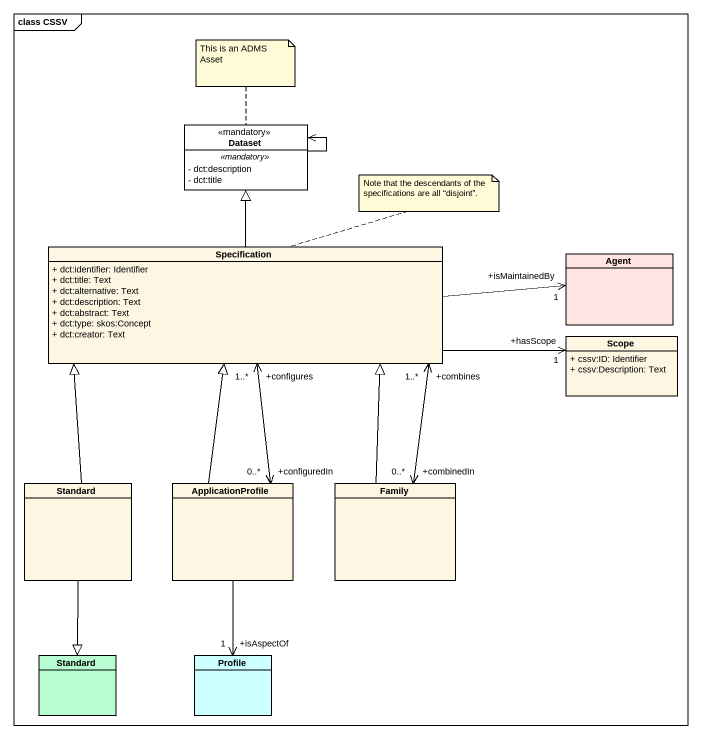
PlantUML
@startuml
mainframe class CSSV
hide circle
hide empty members
skinparam classAttributeIconSize 0
class Dataset <<mandatory>> #FFFFFF {
  .. <<mandatory>> ..
  - dct:description
  - dct:title
}
class Specification {
  + dct:identifier: Identifier
  + dct:title: Text
  + dct:alternative: Text
  + dct:description: Text
  + dct:abstract: Text
  + dct:type: skos:Concept
  + dct:creator: Text
}
class "Agent" as Agent_ #FFE4E1
class Scope {
  + cssv:ID: Identifier
  + cssv:Description: Text
}
class Standard
class ApplicationProfile
class Family
class "Standard" as Standard_2 #B8FDD1
class Profile #CCFFFF
Dataset --> Dataset
Specification -up-|> Dataset
Specification -right-> "+isMaintainedBy\n1" Agent_
Specification -right-> "+hasScope\n1" Scope
Specification "+combines\n1..*" <--> "+combinedIn\n0..*" Family
Standard -up-|> Specification
Standard --|> Standard_2
ApplicationProfile "+configuredIn\n0..*" <-up-> "+configures\n1..*" Specification
ApplicationProfile -up-|> Specification
ApplicationProfile --> "+isAspectOf\n1" Profile
Family -up-|> Specification
note top of Dataset : This is an ADMS Asset
note top of Specification : Note that the descendants of the specifications are all “disjoint”.
@enduml
